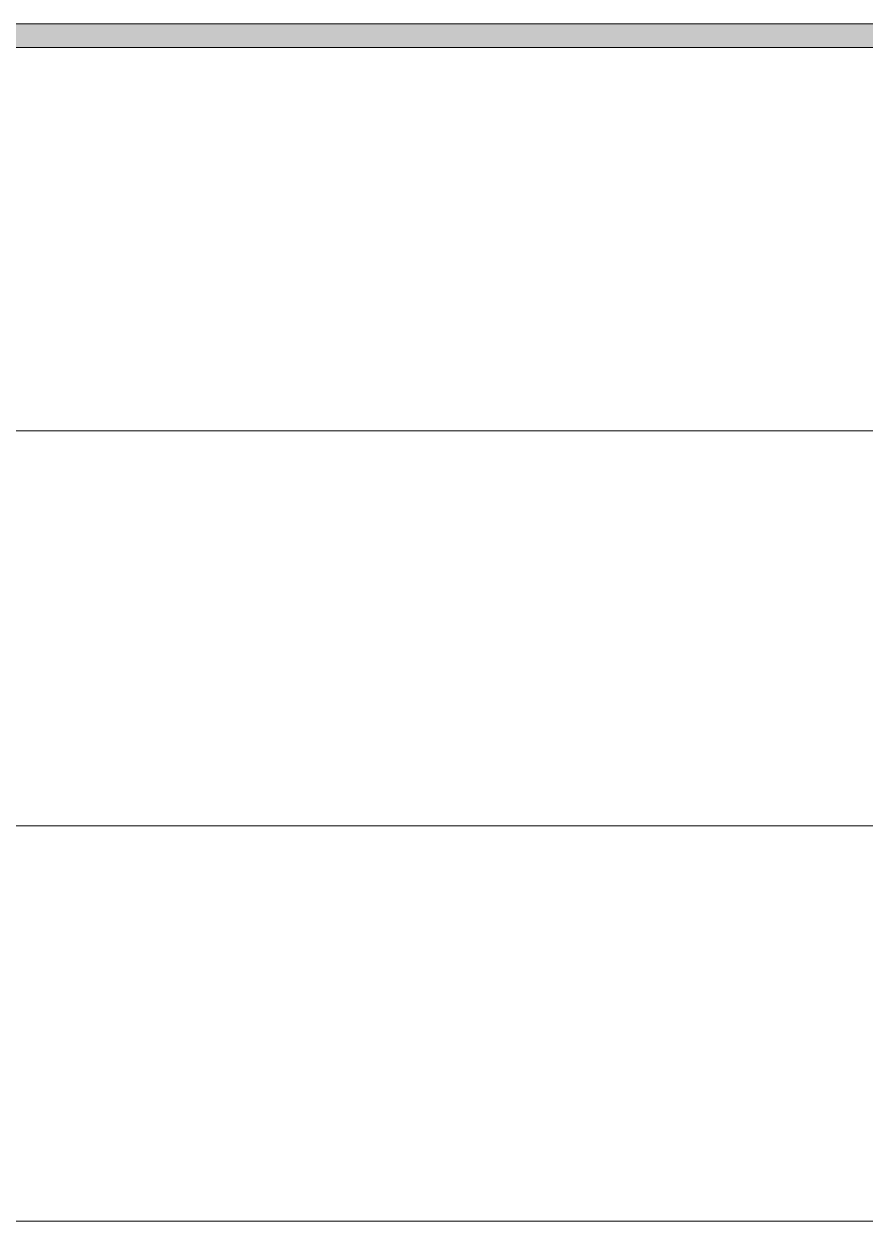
# Model space of a CAD drawing. Header units: millimetres. Extents: x 0 to 586, y 0 to 414.
# Drawn here: x 551.76 to 562.25, y 103.53 to 118.46 of the extents above; entities that cross this region are included whole.
import ezdxf

# ---------------------------------------------------------------- set-up
doc = ezdxf.new("R2010")
doc.units = ezdxf.units.MM

msp = doc.modelspace()

# ---------------------------------------------------------------- hatches: boundary and pattern name
h = msp.add_hatch(color=0)
h.dxf.hatch_style = 2
h.paths.add_polyline_path([(541.390417, 118.166444), (541.390417, 118.45925), (575.772139, 118.45925), (575.772139, 118.166444)])

# ---------------------------------------------------------------- linework, layer by layer
at = {"color": 0, "lineweight": 0}
msp.add_lwpolyline([(541.390417, 118.166444), (541.390417, 118.45925), (575.772139, 118.45925), (575.772139, 118.166444)], close=True, dxfattribs=at)
for points in [[(541.390417, 113.386306), (575.772139, 113.386306)], [(551.550417, 108.461528), (575.772139, 108.461528)], [(551.550417, 103.533222), (575.772139, 103.533222)]]:
    msp.add_lwpolyline(points, dxfattribs=at)

doc.saveas('drawing.dxf')
